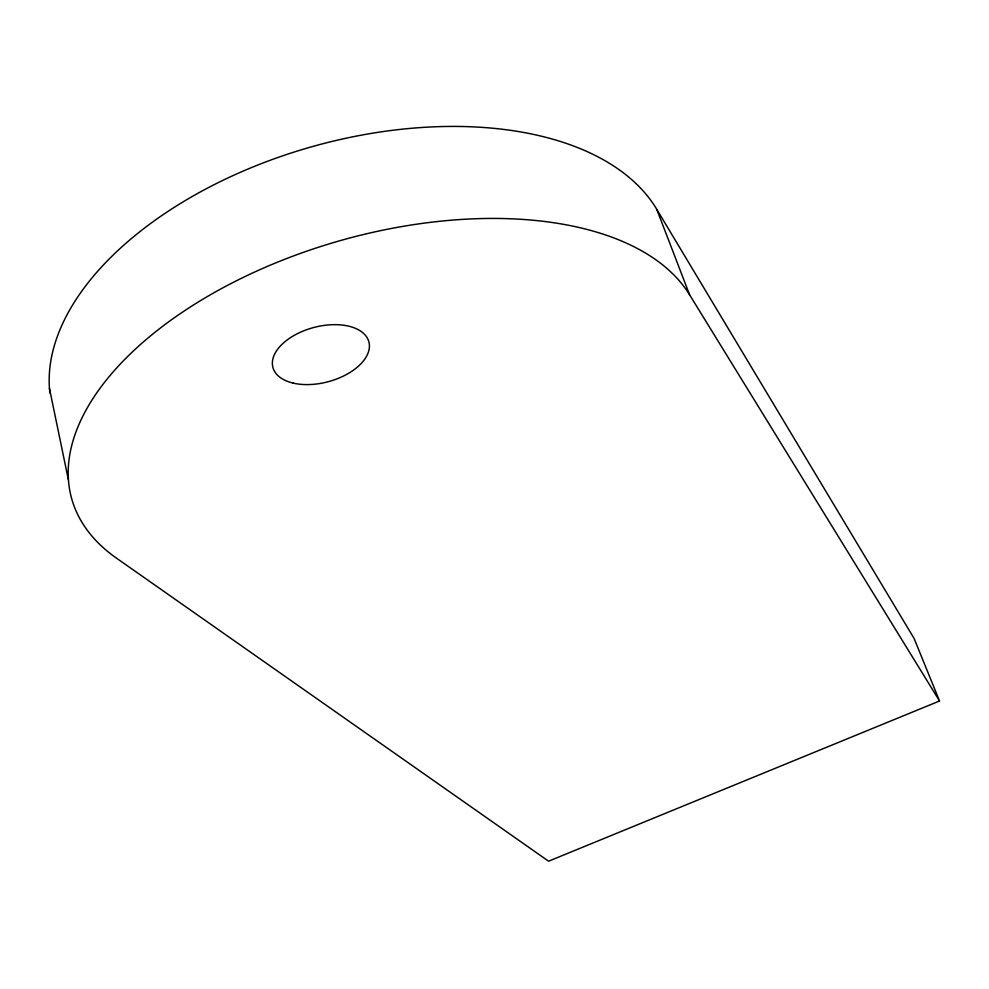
<?xml version="1.0" encoding="UTF-8"?>
<svg xmlns="http://www.w3.org/2000/svg" width="989" height="989" viewBox="0 0 989 989"><rect width="100%" height="100%" fill="white"/><g stroke="black" fill="none" stroke-linecap="round" stroke-linejoin="round"><path stroke-width="1.48" d="M939.55 700.991L548.586 861.196L116.343 558.056A326.926 174.262 -16.1 0 1 253.716 272.457A326.926 174.262 -16.1 0 1 689.617 294.846L939.55 700.991L914.12 638.511L656.733 209.272A319.496 182.025 -15.9 0 0 301.447 149.772A319.496 182.025 -15.9 0 0 49.883 393.016M656.733 209.272L689.617 294.846M49.45 388.43L68.266 479.257M293.226 383.114A49.648 28.051 -14.9 0 0 369.256 348.437A49.648 28.051 -14.9 0 0 300.248 332.304A49.648 28.051 -14.9 0 0 293.226 383.114"/></g></svg>
